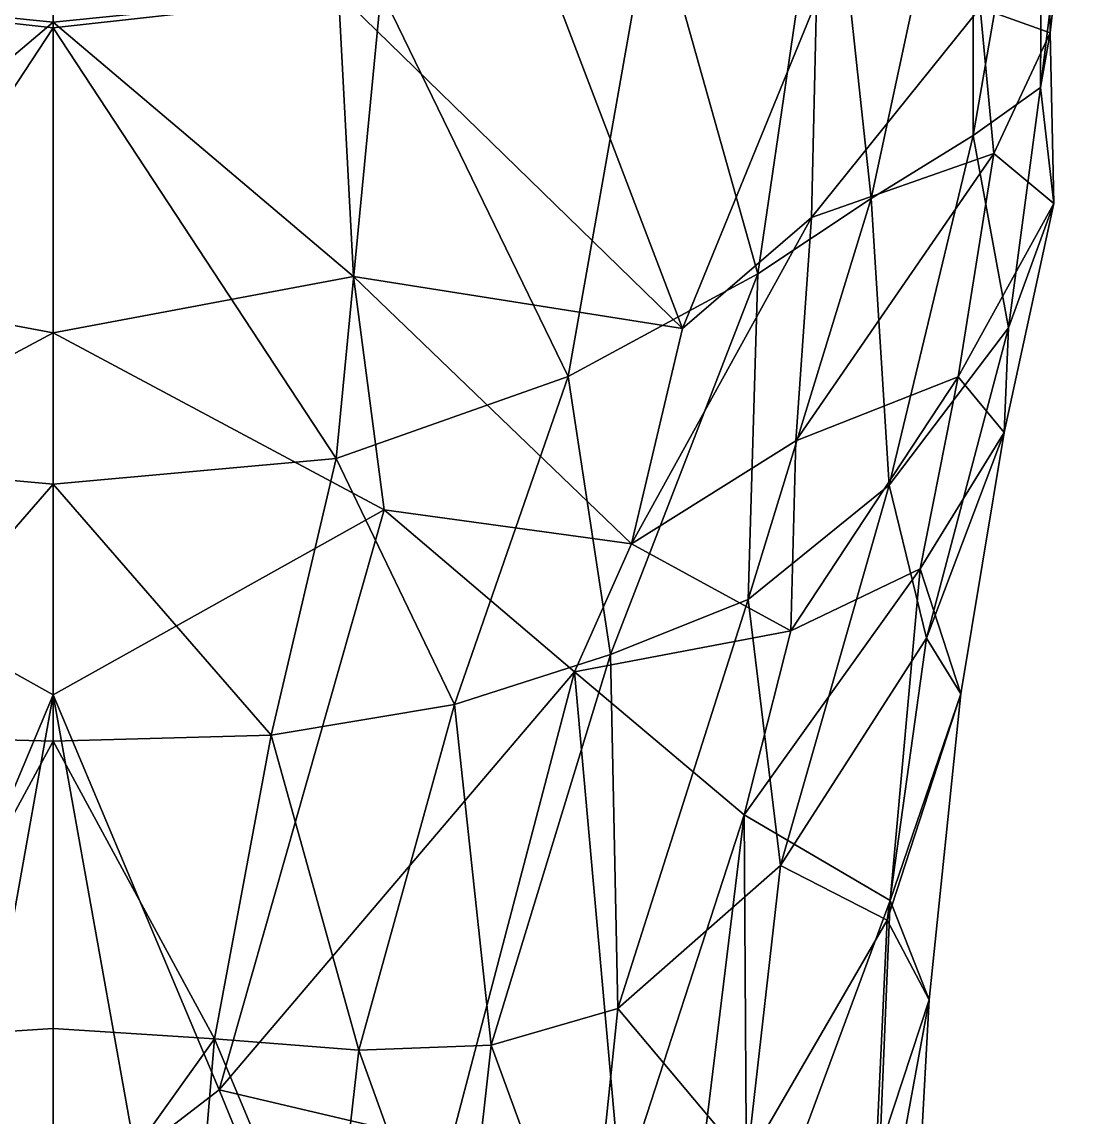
# Model space of a CAD drawing. Extents: x -1.1 to 1.1, y -4.3 to 7.3.
# Drawn here: x -0.0132 to 0.433, y -2.304 to -1.8422 of the extents above; entities that cross this region are included whole.
import ezdxf

# ---------------------------------------------------------------- set-up
doc = ezdxf.new("R2010")
doc.units = 0
doc.layers.add('T_REX$LWO', color=1, linetype='CONTINUOUS')

msp = doc.modelspace()

# ---------------------------------------------------------------- linework, layer by layer
at = {"layer": 'T_REX$LWO'}
for points in [[(0, -1.8448, 3.99159), (0, -1.66001, 3.96688), (-0.13826, -1.82923, 3.92861)], [(0, -1.66001, 3.96688), (0, -1.8448, 3.99159), (0.13826, -1.82923, 3.92861)], [(0, -1.84235, 2.83708), (-0.12028, -1.83009, 2.85535), (0, -1.7102, 2.77302)], [(0.12028, -1.83009, 2.85535), (0, -1.84235, 2.83708), (0, -1.7102, 2.77302)], [(0.38811, -1.7157, 3.51188), (0.32663, -1.74707, 3.65448), (0.34499, -1.91664, 3.59378)], [(0.38811, -1.7157, 3.51188), (0.34499, -1.91664, 3.59378), (0.38791, -1.89014, 3.47465)], [(0.41723, -1.72146, 3.4372), (0.38811, -1.7157, 3.51188), (0.38791, -1.89014, 3.47465)], [(0.41723, -1.72146, 3.4372), (0.38791, -1.89014, 3.47465), (0.41638, -1.86984, 3.38692)], [(0.43304, -1.73404, 3.34478), (0.41723, -1.72146, 3.4372), (0.41638, -1.86984, 3.38692)], [(0.43304, -1.73404, 3.34478), (0.41638, -1.86984, 3.38692), (0.42048, -1.84689, 3.277)], [(0.4191, -1.73838, 3.25424), (0.43304, -1.73404, 3.34478), (0.42048, -1.84689, 3.277)], [(0.4191, -1.73838, 3.25424), (0.42048, -1.84689, 3.277), (0.39084, -1.83633, 3.16823)], [(0.32663, -1.74707, 3.65448), (0.25265, -1.79046, 3.80314), (0.29708, -1.94846, 3.71721)], [(0.32663, -1.74707, 3.65448), (0.29708, -1.94846, 3.71721), (0.34499, -1.91664, 3.59378)], [(0.25265, -1.79046, 3.80314), (0.13826, -1.82923, 3.92861), (0.21718, -1.99177, 3.84652)], [(0.25265, -1.79046, 3.80314), (0.21718, -1.99177, 3.84652), (0.29708, -1.94846, 3.71721)], [(0, -1.8448, 3.99159), (-0.13826, -1.82923, 3.92861), (-0.11931, -2.02632, 3.96111)], [(-0.12028, -1.83009, 2.85535), (0, -1.84235, 2.83708), (-0.12664, -1.94966, 2.9657)], [(0.13826, -1.82923, 3.92861), (0, -1.8448, 3.99159), (0.11931, -2.02632, 3.96111)], [(0, -1.84235, 2.83708), (0.12028, -1.83009, 2.85535), (0.12664, -1.94966, 2.9657)], [(0.13826, -1.82923, 3.92861), (0.11931, -2.02632, 3.96111), (0.21718, -1.99177, 3.84652)], [(0.26532, -1.97153, 3.03626), (0.12664, -1.94966, 2.9657), (0.12028, -1.83009, 2.85535)], [(0.12028, -1.83009, 2.85535), (0.21429, -1.83771, 2.97878), (0.26532, -1.97153, 3.03626)], [(0.21429, -1.83771, 2.97878), (0.32182, -1.83339, 3.06752), (0.26532, -1.97153, 3.03626)], [(0.32182, -1.83339, 3.06752), (0.3197, -1.92466, 3.12875), (0.26532, -1.97153, 3.03626)], [(0.32182, -1.83339, 3.06752), (0.39084, -1.83633, 3.16823), (0.3197, -1.92466, 3.12875)], [(0.39084, -1.83633, 3.16823), (0.39668, -1.89775, 3.17465), (0.3197, -1.92466, 3.12875)], [(0.39084, -1.83633, 3.16823), (0.42048, -1.84689, 3.277), (0.39668, -1.89775, 3.17465)], [(0, -1.97337, 2.91697), (-0.12664, -1.94966, 2.9657), (0, -1.84235, 2.83708)], [(0.12664, -1.94966, 2.9657), (0, -1.97337, 2.91697), (0, -1.84235, 2.83708)], [(0, -2.03715, 4.02025), (0, -1.8448, 3.99159), (-0.11931, -2.02632, 3.96111)], [(0, -1.8448, 3.99159), (0, -2.03715, 4.02025), (0.11931, -2.02632, 3.96111)], [(0.42048, -1.84689, 3.277), (0.42189, -1.91878, 3.30804), (0.39668, -1.89775, 3.17465)], [(0.42048, -1.84689, 3.277), (0.41638, -1.86984, 3.38692), (0.42189, -1.91878, 3.30804)], [(0.41638, -1.86984, 3.38692), (0.38791, -1.89014, 3.47465), (0.4028, -1.97121, 3.42443)], [(0.41638, -1.86984, 3.38692), (0.4028, -1.97121, 3.42443), (0.42189, -1.91878, 3.30804)], [(0.38791, -1.89014, 3.47465), (0.34499, -1.91664, 3.59378), (0.3525, -2.03758, 3.54293)], [(0.38791, -1.89014, 3.47465), (0.3525, -2.03758, 3.54293), (0.4028, -1.97121, 3.42443)], [(0.39668, -1.89775, 3.17465), (0.38158, -1.99185, 3.2403), (0.31315, -2.01884, 3.18353)], [(0.3197, -1.92466, 3.12875), (0.39668, -1.89775, 3.17465), (0.31315, -2.01884, 3.18353)], [(0.39668, -1.89775, 3.17465), (0.42189, -1.91878, 3.30804), (0.38158, -1.99185, 3.2403)], [(0.34499, -1.91664, 3.59378), (0.29303, -2.08575, 3.66677), (0.3525, -2.03758, 3.54293)], [(0.34499, -1.91664, 3.59378), (0.29708, -1.94846, 3.71721), (0.29303, -2.08575, 3.66677)], [(0.42189, -1.91878, 3.30804), (0.40099, -2.01543, 3.37837), (0.38158, -1.99185, 3.2403)], [(0.42189, -1.91878, 3.30804), (0.4028, -1.97121, 3.42443), (0.40099, -2.01543, 3.37837)], [(0.3197, -1.92466, 3.12875), (0.31315, -2.01884, 3.18353), (0.24392, -2.06227, 3.158)], [(0.26532, -1.97153, 3.03626), (0.3197, -1.92466, 3.12875), (0.24392, -2.06227, 3.158)], [(0.29708, -1.94846, 3.71721), (0.21718, -1.99177, 3.84652), (0.23504, -2.10901, 3.77019)], [(0.29708, -1.94846, 3.71721), (0.23504, -2.10901, 3.77019), (0.29303, -2.08575, 3.66677)], [(-0.12664, -1.94966, 2.9657), (0, -1.97337, 2.91697), (-0.13954, -2.04803, 3.01823)], [(0, -1.97337, 2.91697), (0.12664, -1.94966, 2.9657), (0.13954, -2.04803, 3.01823)], [(0.24392, -2.06227, 3.158), (0.13954, -2.04803, 3.01823), (0.12664, -1.94966, 2.9657)], [(0.12664, -1.94966, 2.9657), (0.26532, -1.97153, 3.03626), (0.24392, -2.06227, 3.158)], [(0.4028, -1.97121, 3.42443), (0.3525, -2.03758, 3.54293), (0.36824, -2.1021, 3.55071)], [(0.4028, -1.97121, 3.42443), (0.36824, -2.1021, 3.55071), (0.40099, -2.01543, 3.37837)], [(0, -2.12606, 3.05029), (-0.13954, -2.04803, 3.01823), (0, -1.97337, 2.91697)], [(0.13954, -2.04803, 3.01823), (0, -2.12606, 3.05029), (0, -1.97337, 2.91697)], [(0.21718, -1.99177, 3.84652), (0.11931, -2.02632, 3.96111), (0.16915, -2.13004, 3.88039)], [(0.21718, -1.99177, 3.84652), (0.16915, -2.13004, 3.88039), (0.23504, -2.10901, 3.77019)], [(0.38158, -1.99185, 3.2403), (0.36566, -2.07281, 3.34674), (0.31111, -2.09902, 3.26561)], [(0.31315, -2.01884, 3.18353), (0.38158, -1.99185, 3.2403), (0.31111, -2.09902, 3.26561)], [(0.38158, -1.99185, 3.2403), (0.40099, -2.01543, 3.37837), (0.36566, -2.07281, 3.34674)], [(0.40099, -2.01543, 3.37837), (0.3827, -2.12557, 3.4708), (0.36566, -2.07281, 3.34674)], [(0.40099, -2.01543, 3.37837), (0.36824, -2.1021, 3.55071), (0.3827, -2.12557, 3.4708)], [(0.24392, -2.06227, 3.158), (0.31315, -2.01884, 3.18353), (0.31111, -2.09902, 3.26561)], [(0, -2.03715, 4.02025), (-0.11931, -2.02632, 3.96111), (-0.09194, -2.14301, 3.97568)], [(0.11931, -2.02632, 3.96111), (0, -2.03715, 4.02025), (0.09194, -2.14301, 3.97568)], [(0.11931, -2.02632, 3.96111), (0.09194, -2.14301, 3.97568), (0.16915, -2.13004, 3.88039)], [(0, -2.14547, 4.02223), (0, -2.03715, 4.02025), (-0.09194, -2.14301, 3.97568)], [(0, -2.03715, 4.02025), (0, -2.14547, 4.02223), (0.09194, -2.14301, 3.97568)], [(0.3525, -2.03758, 3.54293), (0.29303, -2.08575, 3.66677), (0.30667, -2.19795, 3.67967)], [(0.3525, -2.03758, 3.54293), (0.30667, -2.19795, 3.67967), (0.36824, -2.1021, 3.55071)], [(-0.13954, -2.04803, 3.01823), (0, -2.12606, 3.05029), (-0.06991, -2.29261, 3.14571)], [(0, -2.12606, 3.05029), (0.13954, -2.04803, 3.01823), (0.06991, -2.29261, 3.14571)], [(0.21976, -2.11636, 3.10946), (0.06991, -2.29261, 3.14571), (0.13954, -2.04803, 3.01823)], [(0.13954, -2.04803, 3.01823), (0.24392, -2.06227, 3.158), (0.21976, -2.11636, 3.10946)], [(0.31111, -2.09902, 3.26561), (0.21976, -2.11636, 3.10946), (0.24392, -2.06227, 3.158)], [(0.36566, -2.07281, 3.34674), (0.35296, -2.21268, 3.44591), (0.29136, -2.17661, 3.35471)], [(0.31111, -2.09902, 3.26561), (0.36566, -2.07281, 3.34674), (0.29136, -2.17661, 3.35471)], [(0.36566, -2.07281, 3.34674), (0.3827, -2.12557, 3.4708), (0.35296, -2.21268, 3.44591)], [(0.29303, -2.08575, 3.66677), (0.23504, -2.10901, 3.77019), (0.23805, -2.25826, 3.80042)], [(0.29303, -2.08575, 3.66677), (0.23805, -2.25826, 3.80042), (0.30667, -2.19795, 3.67967)], [(0.21976, -2.11636, 3.10946), (0.31111, -2.09902, 3.26561), (0.29136, -2.17661, 3.35471)], [(0.36824, -2.1021, 3.55071), (0.30667, -2.19795, 3.67967), (0.35169, -2.22107, 3.63987)], [(0.36824, -2.1021, 3.55071), (0.35169, -2.22107, 3.63987), (0.3827, -2.12557, 3.4708)], [(0.23504, -2.10901, 3.77019), (0.16915, -2.13004, 3.88039), (0.18472, -2.27375, 3.89688)], [(0.23504, -2.10901, 3.77019), (0.18472, -2.27375, 3.89688), (0.23805, -2.25826, 3.80042)], [(0.16751, -2.31548, 3.22276), (0.06991, -2.29261, 3.14571), (0.21976, -2.11636, 3.10946)], [(0.21976, -2.11636, 3.10946), (0.23951, -2.33632, 3.32144), (0.16751, -2.31548, 3.22276)], [(0.29136, -2.17661, 3.35471), (0.23951, -2.33632, 3.32144), (0.21976, -2.11636, 3.10946)], [(-0.03476, -2.31962, 3.11578), (-0.06991, -2.29261, 3.14571), (0, -2.12606, 3.05029)], [(0, -2.34776, 3.08676), (-0.03476, -2.31962, 3.11578), (0, -2.12606, 3.05029)], [(0.03476, -2.31962, 3.11578), (0, -2.34776, 3.08676), (0, -2.12606, 3.05029)], [(0.06991, -2.29261, 3.14571), (0.03476, -2.31962, 3.11578), (0, -2.12606, 3.05029)], [(0.3827, -2.12557, 3.4708), (0.35169, -2.22107, 3.63987), (0.36932, -2.25461, 3.56617)], [(0.3827, -2.12557, 3.4708), (0.36932, -2.25461, 3.56617), (0.35296, -2.21268, 3.44591)], [(0.16915, -2.13004, 3.88039), (0.09194, -2.14301, 3.97568), (0.12884, -2.27584, 3.99029)], [(0.16915, -2.13004, 3.88039), (0.12884, -2.27584, 3.99029), (0.18472, -2.27375, 3.89688)], [(0, -2.14547, 4.02223), (-0.09194, -2.14301, 3.97568), (-0.06806, -2.27101, 4.06364)], [(0, -2.26674, 4.09677), (0, -2.14547, 4.02223), (-0.06806, -2.27101, 4.06364)], [(0.09194, -2.14301, 3.97568), (0, -2.14547, 4.02223), (0.06806, -2.27101, 4.06364)], [(0, -2.14547, 4.02223), (0, -2.26674, 4.09677), (0.06806, -2.27101, 4.06364)], [(0.09194, -2.14301, 3.97568), (0.06806, -2.27101, 4.06364), (0.12884, -2.27584, 3.99029)], [(0.26945, -2.35617, 3.37775), (0.23951, -2.33632, 3.32144), (0.29136, -2.17661, 3.35471)], [(0.29136, -2.17661, 3.35471), (0.29264, -2.37555, 3.43567), (0.26945, -2.35617, 3.37775)], [(0.29136, -2.17661, 3.35471), (0.35296, -2.21268, 3.44591), (0.29264, -2.37555, 3.43567)], [(0.30667, -2.19795, 3.67967), (0.23805, -2.25826, 3.80042), (0.29246, -2.32298, 3.78558)], [(0.30667, -2.19795, 3.67967), (0.29246, -2.32298, 3.78558), (0.35169, -2.22107, 3.63987)], [(0.35296, -2.21268, 3.44591), (0.34588, -2.38227, 3.55492), (0.29264, -2.37555, 3.43567)], [(0.35296, -2.21268, 3.44591), (0.36932, -2.25461, 3.56617), (0.34588, -2.38227, 3.55492)], [(0.35169, -2.22107, 3.63987), (0.29246, -2.32298, 3.78558), (0.34691, -2.32285, 3.69107)], [(0.35169, -2.22107, 3.63987), (0.34691, -2.32285, 3.69107), (0.36932, -2.25461, 3.56617)], [(0.36932, -2.25461, 3.56617), (0.36231, -2.3833, 3.63091), (0.34588, -2.38227, 3.55492)], [(0.36932, -2.25461, 3.56617), (0.34691, -2.32285, 3.69107), (0.36231, -2.3833, 3.63091)], [(0.23805, -2.25826, 3.80042), (0.18472, -2.27375, 3.89688), (0.22496, -2.38403, 3.92182)], [(0.23805, -2.25826, 3.80042), (0.22496, -2.38403, 3.92182), (0.29246, -2.32298, 3.78558)], [(0, -2.26674, 4.09677), (-0.06806, -2.27101, 4.06364), (0, -2.36618, 4.18391)], [(0.06806, -2.27101, 4.06364), (0, -2.26674, 4.09677), (0, -2.36618, 4.18391)], [(-0.0595, -2.37368, 4.15863), (0, -2.36618, 4.18391), (-0.06806, -2.27101, 4.06364)], [(0, -2.36618, 4.18391), (0.0595, -2.37368, 4.15863), (0.06806, -2.27101, 4.06364)], [(0.06806, -2.27101, 4.06364), (0.0595, -2.37368, 4.15863), (0.11638, -2.38651, 4.09917)], [(0.12884, -2.27584, 3.99029), (0.06806, -2.27101, 4.06364), (0.11638, -2.38651, 4.09917)], [(0.12884, -2.27584, 3.99029), (0.11638, -2.38651, 4.09917), (0.17131, -2.39358, 4.01674)], [(0.18472, -2.27375, 3.89688), (0.12884, -2.27584, 3.99029), (0.17131, -2.39358, 4.01674)], [(0.18472, -2.27375, 3.89688), (0.17131, -2.39358, 4.01674), (0.22496, -2.38403, 3.92182)], [(0.10789, -2.38547, 3.13421), (0.03476, -2.31962, 3.11578), (0.06991, -2.29261, 3.14571)], [(0.16751, -2.31548, 3.22276), (0.10789, -2.38547, 3.13421), (0.06991, -2.29261, 3.14571)]]:
    msp.add_3dface(points, dxfattribs=at)

doc.saveas('drawing.dxf')
